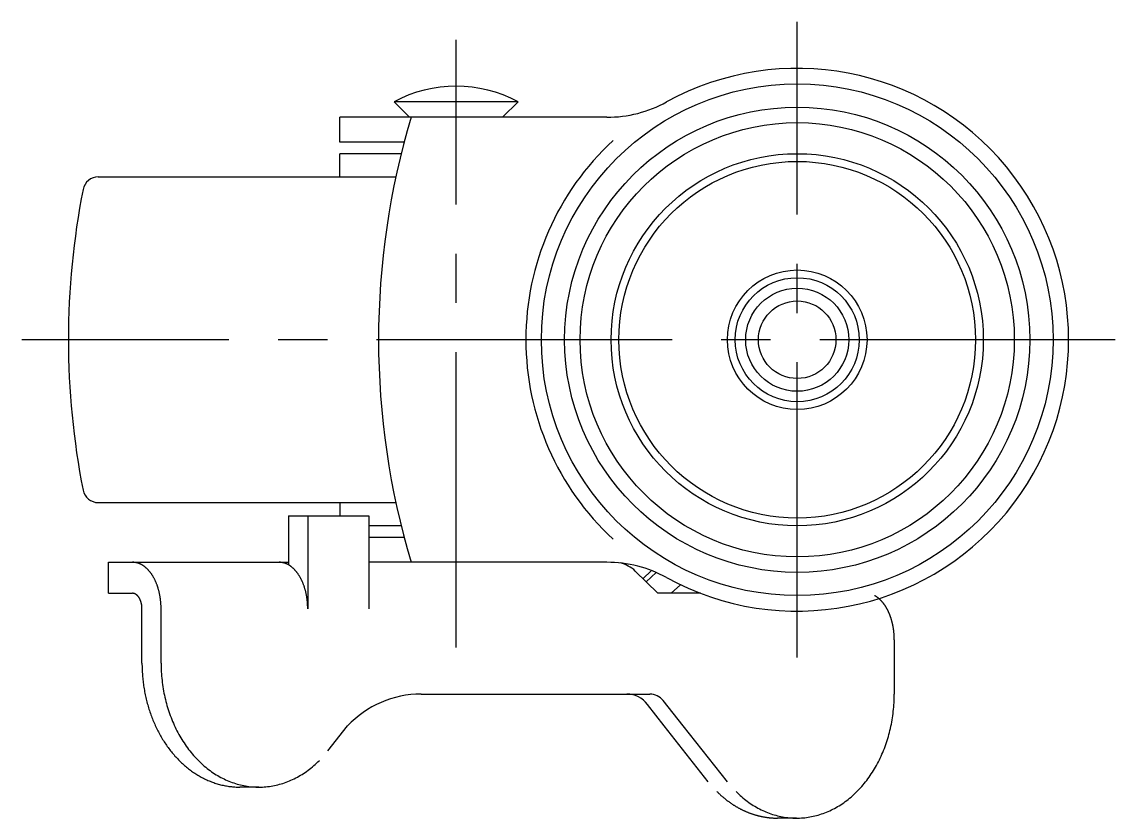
# Model space of a CAD drawing. Extents: x 720 to 898, y 279 to 458.
# Drawn here: x 827.7 to 898.2, y 406.8 to 458.2 of the extents above; entities that cross this region are included whole.
import ezdxf

# ---------------------------------------------------------------- set-up
doc = ezdxf.new("R2010")
doc.units = 0
doc.linetypes.add('CENTER2', pattern=[28.575, 19.05, -3.175, 3.175, -3.175])
doc.layers.get('0').update_dxf_attribs({"linetype": 'CONTINUOUS'})
doc.layers.add('CENTER', color=1, linetype='CENTER2')

msp = doc.modelspace()

# ---------------------------------------------------------------- linework, layer by layer
at = {"color": 7, "linetype": 'CONTINUOUS'}
for p, q in [((859.749, 453.043), (851.749, 453.043)), ((852.749, 452.043), (851.749, 453.043)), ((858.749, 452.043), (859.749, 453.043)), ((859.75, 453.045), (859.753, 453.041)), ((859.753, 453.041), (859.75, 453.038)), ((865.472, 452.043), (848.249, 452.043)), ((848.249, 450.443), (848.249, 452.043)), ((852.402, 450.443), (848.249, 450.443)), ((852.211, 449.693), (848.249, 449.693)), ((848.249, 448.193), (848.249, 449.693)), ((832.679, 448.193), (851.864, 448.193)), ((832.679, 427.193), (851.864, 427.193)), ((848.249, 427.193), (848.249, 426.343)), ((844.951, 426.343), (850.123, 426.343)), ((844.951, 426.343), (844.951, 423.172)), ((846.183, 426.343), (846.183, 420.343)), ((850.123, 426.343), (850.123, 420.343)), ((852.211, 425.693), (850.123, 425.693)), ((852.402, 424.943), (850.123, 424.943)), ((833.34, 423.343), (844.951, 423.343)), ((833.34, 421.343), (833.34, 423.343)), ((865.472, 423.343), (850.123, 423.343)), ((868.764, 421.343), (867.305, 422.772)), ((867.803, 422.285), (868.356, 422.805)), ((868.007, 422.084), (868.647, 422.686)), ((869.629, 421.343), (870.218, 421.897)), ((833.34, 421.343), (834.88, 421.343)), ((871.51, 421.343), (868.764, 421.343)), ((835.495, 416.843), (835.495, 420.343)), ((836.727, 416.843), (836.727, 420.343)), ((884.007, 418.343), (884.007, 414.843)), ((853.497, 414.843), (868.239, 414.843)), ((869.172, 412.793), (868.102, 414.181)), ((870.403, 412.793), (869.1, 414.429)), ((847.488, 411.186), (848.754, 412.793)), ((872.014, 409.186), (869.172, 412.793)), ((873.245, 409.186), (870.403, 412.793)), ((843.031, 408.843), (841.799, 408.843)), ((877.703, 406.843), (876.472, 406.843))]:
    msp.add_line(p, q, dxfattribs=at)
for points in [[(836.727, 420.343, 0), (836.726, 420.38, 0), (836.726, 420.417, 0), (836.725, 420.454, 0), (836.724, 420.49, 0), (836.723, 420.527, 0), (836.722, 420.564, 0), (836.72, 420.601, 0), (836.718, 420.637, 0), (836.715, 420.674, 0), (836.713, 420.71, 0), (836.71, 420.747, 0), (836.707, 420.783, 0), (836.703, 420.82, 0), (836.699, 420.856, 0), (836.695, 420.892, 0), (836.691, 420.928, 0), (836.686, 420.965, 0), (836.682, 421, 0), (836.677, 421.036, 0), (836.671, 421.072, 0), (836.666, 421.108, 0), (836.66, 421.143, 0), (836.653, 421.179, 0), (836.647, 421.214, 0), (836.64, 421.249, 0), (836.633, 421.284, 0), (836.626, 421.319, 0), (836.619, 421.354, 0), (836.611, 421.388, 0), (836.603, 421.423, 0), (836.594, 421.457, 0), (836.586, 421.491, 0), (836.577, 421.525, 0), (836.568, 421.559, 0), (836.559, 421.592, 0), (836.549, 421.626, 0), (836.539, 421.659, 0), (836.529, 421.692, 0), (836.519, 421.725, 0), (836.508, 421.757, 0), (836.498, 421.79, 0), (836.487, 421.822, 0), (836.475, 421.854, 0), (836.464, 421.886, 0), (836.452, 421.917, 0), (836.44, 421.948, 0), (836.428, 421.979, 0), (836.415, 422.01, 0), (836.403, 422.04, 0), (836.39, 422.071, 0), (836.376, 422.101, 0), (836.363, 422.13, 0), (836.349, 422.16, 0), (836.336, 422.189, 0), (836.322, 422.218, 0), (836.307, 422.246, 0), (836.293, 422.275, 0), (836.278, 422.303, 0), (836.263, 422.33, 0), (836.248, 422.358, 0), (836.233, 422.385, 0), (836.217, 422.412, 0), (836.202, 422.438, 0), (836.186, 422.465, 0), (836.169, 422.49, 0), (836.153, 422.516, 0), (836.137, 422.541, 0), (836.12, 422.566, 0), (836.103, 422.591, 0), (836.086, 422.615, 0), (836.069, 422.639, 0), (836.051, 422.662, 0), (836.034, 422.685, 0), (836.016, 422.708, 0), (835.998, 422.731, 0), (835.98, 422.753, 0), (835.962, 422.775, 0), (835.943, 422.796, 0), (835.924, 422.817, 0), (835.906, 422.838, 0), (835.887, 422.858, 0), (835.868, 422.878, 0), (835.848, 422.897, 0), (835.829, 422.916, 0), (835.81, 422.935, 0), (835.79, 422.953, 0), (835.77, 422.971, 0), (835.75, 422.989, 0), (835.73, 423.006, 0), (835.71, 423.023, 0), (835.69, 423.039, 0), (835.669, 423.055, 0), (835.649, 423.071, 0), (835.628, 423.086, 0), (835.607, 423.101, 0), (835.586, 423.115, 0), (835.565, 423.129, 0), (835.544, 423.142, 0), (835.523, 423.155, 0), (835.502, 423.168, 0), (835.48, 423.18, 0), (835.459, 423.192, 0), (835.437, 423.203, 0), (835.416, 423.214, 0), (835.394, 423.224, 0), (835.372, 423.235, 0), (835.35, 423.244, 0), (835.328, 423.253, 0), (835.306, 423.262, 0), (835.284, 423.27, 0), (835.262, 423.278, 0), (835.24, 423.286, 0), (835.218, 423.293, 0), (835.195, 423.299, 0), (835.173, 423.305, 0), (835.151, 423.311, 0), (835.128, 423.316, 0), (835.106, 423.321, 0), (835.083, 423.325, 0), (835.061, 423.329, 0), (835.038, 423.332, 0), (835.015, 423.335, 0), (834.993, 423.338, 0), (834.97, 423.34, 0), (834.948, 423.341, 0), (834.925, 423.342, 0), (834.902, 423.343, 0), (834.88, 423.343, 0)], [(846.183, 420.343, 0), (846.183, 420.38, 0), (846.182, 420.417, 0), (846.181, 420.454, 0), (846.18, 420.49, 0), (846.179, 420.527, 0), (846.178, 420.564, 0), (846.176, 420.601, 0), (846.174, 420.637, 0), (846.171, 420.674, 0), (846.169, 420.71, 0), (846.166, 420.747, 0), (846.163, 420.783, 0), (846.159, 420.82, 0), (846.155, 420.856, 0), (846.151, 420.892, 0), (846.147, 420.928, 0), (846.143, 420.965, 0), (846.138, 421, 0), (846.133, 421.036, 0), (846.127, 421.072, 0), (846.122, 421.108, 0), (846.116, 421.143, 0), (846.11, 421.179, 0), (846.103, 421.214, 0), (846.096, 421.249, 0), (846.089, 421.284, 0), (846.082, 421.319, 0), (846.075, 421.354, 0), (846.067, 421.388, 0), (846.059, 421.423, 0), (846.051, 421.457, 0), (846.042, 421.491, 0), (846.033, 421.525, 0), (846.024, 421.559, 0), (846.015, 421.592, 0), (846.005, 421.626, 0), (845.996, 421.659, 0), (845.985, 421.692, 0), (845.975, 421.725, 0), (845.965, 421.757, 0), (845.954, 421.79, 0), (845.943, 421.822, 0), (845.931, 421.854, 0), (845.92, 421.886, 0), (845.908, 421.917, 0), (845.896, 421.948, 0), (845.884, 421.979, 0), (845.871, 422.01, 0), (845.859, 422.04, 0), (845.846, 422.071, 0), (845.833, 422.101, 0), (845.819, 422.13, 0), (845.806, 422.16, 0), (845.792, 422.189, 0), (845.778, 422.218, 0), (845.763, 422.246, 0), (845.749, 422.275, 0), (845.734, 422.303, 0), (845.719, 422.33, 0), (845.704, 422.358, 0), (845.689, 422.385, 0), (845.673, 422.412, 0), (845.658, 422.438, 0), (845.642, 422.465, 0), (845.626, 422.49, 0), (845.609, 422.516, 0), (845.593, 422.541, 0), (845.576, 422.566, 0), (845.559, 422.591, 0), (845.542, 422.615, 0), (845.525, 422.639, 0), (845.507, 422.662, 0), (845.49, 422.685, 0), (845.472, 422.708, 0), (845.454, 422.731, 0), (845.436, 422.753, 0), (845.418, 422.775, 0), (845.399, 422.796, 0), (845.381, 422.817, 0), (845.362, 422.838, 0), (845.343, 422.858, 0), (845.324, 422.878, 0), (845.305, 422.897, 0), (845.285, 422.916, 0), (845.266, 422.935, 0), (845.246, 422.953, 0), (845.226, 422.971, 0), (845.206, 422.989, 0), (845.186, 423.006, 0), (845.166, 423.023, 0), (845.146, 423.039, 0), (845.125, 423.055, 0), (845.105, 423.071, 0), (845.084, 423.086, 0), (845.063, 423.101, 0), (845.042, 423.115, 0), (845.022, 423.129, 0), (845, 423.142, 0), (844.979, 423.155, 0), (844.958, 423.168, 0), (844.937, 423.18, 0), (844.915, 423.192, 0), (844.893, 423.203, 0), (844.872, 423.214, 0), (844.85, 423.224, 0), (844.828, 423.235, 0), (844.806, 423.244, 0), (844.784, 423.253, 0), (844.762, 423.262, 0), (844.74, 423.27, 0), (844.718, 423.278, 0), (844.696, 423.286, 0), (844.674, 423.293, 0), (844.651, 423.299, 0), (844.629, 423.305, 0), (844.607, 423.311, 0), (844.584, 423.316, 0), (844.562, 423.321, 0), (844.539, 423.325, 0), (844.517, 423.329, 0), (844.494, 423.332, 0), (844.472, 423.335, 0), (844.449, 423.338, 0), (844.426, 423.34, 0), (844.404, 423.341, 0), (844.381, 423.342, 0), (844.358, 423.343, 0), (844.336, 423.343, 0)], [(835.495, 420.343, 0), (835.495, 420.355, 0), (835.495, 420.368, 0), (835.495, 420.38, 0), (835.494, 420.392, 0), (835.494, 420.405, 0), (835.494, 420.417, 0), (835.493, 420.429, 0), (835.492, 420.441, 0), (835.491, 420.453, 0), (835.491, 420.466, 0), (835.49, 420.478, 0), (835.489, 420.49, 0), (835.487, 420.502, 0), (835.486, 420.514, 0), (835.485, 420.526, 0), (835.483, 420.538, 0), (835.482, 420.55, 0), (835.48, 420.562, 0), (835.479, 420.574, 0), (835.477, 420.586, 0), (835.475, 420.598, 0), (835.473, 420.61, 0), (835.471, 420.622, 0), (835.469, 420.633, 0), (835.466, 420.645, 0), (835.464, 420.657, 0), (835.462, 420.669, 0), (835.459, 420.68, 0), (835.457, 420.692, 0), (835.454, 420.703, 0), (835.451, 420.715, 0), (835.448, 420.726, 0), (835.445, 420.737, 0), (835.442, 420.748, 0), (835.439, 420.76, 0), (835.436, 420.771, 0), (835.433, 420.782, 0), (835.429, 420.793, 0), (835.426, 420.804, 0), (835.423, 420.815, 0), (835.419, 420.825, 0), (835.415, 420.836, 0), (835.411, 420.847, 0), (835.408, 420.857, 0), (835.404, 420.868, 0), (835.4, 420.878, 0), (835.396, 420.889, 0), (835.391, 420.899, 0), (835.387, 420.909, 0), (835.383, 420.919, 0), (835.379, 420.929, 0), (835.374, 420.939, 0), (835.37, 420.949, 0), (835.365, 420.958, 0), (835.36, 420.968, 0), (835.355, 420.978, 0), (835.351, 420.987, 0), (835.346, 420.996, 0), (835.341, 421.006, 0), (835.336, 421.015, 0), (835.331, 421.024, 0), (835.325, 421.033, 0), (835.32, 421.042, 0), (835.315, 421.05, 0), (835.31, 421.059, 0), (835.304, 421.067, 0), (835.299, 421.076, 0), (835.293, 421.084, 0), (835.287, 421.092, 0), (835.282, 421.1, 0), (835.276, 421.108, 0), (835.27, 421.116, 0), (835.264, 421.124, 0), (835.258, 421.132, 0), (835.252, 421.139, 0), (835.246, 421.146, 0), (835.24, 421.154, 0), (835.234, 421.161, 0), (835.228, 421.168, 0), (835.222, 421.175, 0), (835.215, 421.181, 0), (835.209, 421.188, 0), (835.203, 421.195, 0), (835.196, 421.201, 0), (835.19, 421.207, 0), (835.183, 421.213, 0), (835.176, 421.219, 0), (835.17, 421.225, 0), (835.163, 421.231, 0), (835.156, 421.236, 0), (835.15, 421.242, 0), (835.143, 421.247, 0), (835.136, 421.252, 0), (835.129, 421.257, 0), (835.122, 421.262, 0), (835.115, 421.267, 0), (835.108, 421.272, 0), (835.101, 421.276, 0), (835.094, 421.281, 0), (835.087, 421.285, 0), (835.08, 421.289, 0), (835.073, 421.293, 0), (835.065, 421.297, 0), (835.058, 421.3, 0), (835.051, 421.304, 0), (835.044, 421.307, 0), (835.036, 421.31, 0), (835.029, 421.313, 0), (835.022, 421.316, 0), (835.014, 421.319, 0), (835.007, 421.322, 0), (835, 421.324, 0), (834.992, 421.326, 0), (834.985, 421.328, 0), (834.977, 421.33, 0), (834.97, 421.332, 0), (834.962, 421.334, 0), (834.955, 421.336, 0), (834.947, 421.337, 0), (834.94, 421.338, 0), (834.932, 421.34, 0), (834.925, 421.34, 0), (834.917, 421.341, 0), (834.91, 421.342, 0), (834.902, 421.343, 0), (834.895, 421.343, 0), (834.887, 421.343, 0), (834.88, 421.343, 0)], [(884.007, 418.343, 0), (884.007, 418.373, 0), (884.007, 418.402, 0), (884.006, 418.432, 0), (884.006, 418.461, 0), (884.005, 418.491, 0), (884.004, 418.52, 0), (884.003, 418.55, 0), (884.001, 418.579, 0), (884, 418.609, 0), (883.998, 418.638, 0), (883.996, 418.668, 0), (883.994, 418.697, 0), (883.992, 418.726, 0), (883.99, 418.755, 0), (883.987, 418.785, 0), (883.984, 418.814, 0), (883.981, 418.843, 0), (883.978, 418.872, 0), (883.975, 418.901, 0), (883.971, 418.93, 0), (883.968, 418.959, 0), (883.964, 418.988, 0), (883.96, 419.017, 0), (883.956, 419.046, 0), (883.952, 419.074, 0), (883.947, 419.103, 0), (883.942, 419.131, 0), (883.937, 419.16, 0), (883.932, 419.188, 0), (883.927, 419.217, 0), (883.922, 419.245, 0), (883.916, 419.273, 0), (883.911, 419.301, 0), (883.905, 419.329, 0), (883.899, 419.357, 0), (883.892, 419.385, 0), (883.886, 419.412, 0), (883.879, 419.44, 0), (883.873, 419.467, 0), (883.866, 419.495, 0), (883.859, 419.522, 0), (883.851, 419.549, 0), (883.844, 419.576, 0), (883.837, 419.603, 0), (883.829, 419.629, 0), (883.821, 419.656, 0), (883.813, 419.683, 0), (883.805, 419.709, 0), (883.796, 419.735, 0), (883.788, 419.761, 0), (883.779, 419.787, 0), (883.77, 419.813, 0), (883.761, 419.839, 0), (883.752, 419.864, 0), (883.743, 419.89, 0), (883.733, 419.915, 0), (883.724, 419.94, 0), (883.714, 419.965, 0), (883.704, 419.99, 0), (883.694, 420.014, 0), (883.684, 420.039, 0), (883.674, 420.063, 0), (883.663, 420.087, 0), (883.652, 420.111, 0), (883.642, 420.135, 0), (883.631, 420.158, 0), (883.62, 420.182, 0), (883.608, 420.205, 0), (883.597, 420.228, 0), (883.586, 420.251, 0), (883.574, 420.274, 0), (883.562, 420.296, 0), (883.55, 420.319, 0), (883.538, 420.341, 0), (883.526, 420.363, 0), (883.514, 420.385, 0), (883.501, 420.406, 0), (883.489, 420.427, 0), (883.476, 420.449, 0), (883.463, 420.469, 0), (883.45, 420.49, 0), (883.437, 420.511, 0), (883.424, 420.531, 0), (883.411, 420.551, 0), (883.397, 420.571, 0), (883.384, 420.591, 0), (883.37, 420.61, 0), (883.356, 420.629, 0), (883.342, 420.648, 0), (883.328, 420.667, 0), (883.314, 420.686, 0), (883.3, 420.704, 0), (883.285, 420.722, 0), (883.271, 420.74, 0), (883.256, 420.758, 0), (883.242, 420.775, 0), (883.227, 420.792, 0), (883.212, 420.809, 0), (883.197, 420.826, 0), (883.182, 420.842, 0), (883.167, 420.859, 0), (883.151, 420.875, 0), (883.136, 420.89, 0), (883.12, 420.906, 0), (883.105, 420.921, 0), (883.089, 420.936, 0), (883.073, 420.951, 0), (883.058, 420.965, 0), (883.042, 420.98, 0), (883.026, 420.994, 0), (883.009, 421.007, 0), (882.993, 421.021, 0), (882.977, 421.034, 0), (882.961, 421.047, 0), (882.944, 421.059, 0), (882.928, 421.072, 0), (882.911, 421.084, 0), (882.895, 421.096, 0), (882.878, 421.108, 0), (882.861, 421.119, 0), (882.844, 421.13, 0), (882.827, 421.141, 0), (882.81, 421.151, 0), (882.793, 421.162, 0), (882.776, 421.172, 0), (882.759, 421.181, 0), (882.742, 421.191, 0), (882.724, 421.2, 0)], [(835.495, 416.843, 0), (835.496, 416.745, 0), (835.497, 416.647, 0), (835.499, 416.549, 0), (835.503, 416.451, 0), (835.507, 416.353, 0), (835.512, 416.255, 0), (835.518, 416.157, 0), (835.526, 416.059, 0), (835.534, 415.961, 0), (835.543, 415.864, 0), (835.553, 415.767, 0), (835.563, 415.669, 0), (835.575, 415.572, 0), (835.588, 415.476, 0), (835.602, 415.379, 0), (835.616, 415.282, 0), (835.632, 415.186, 0), (835.648, 415.09, 0), (835.666, 414.995, 0), (835.684, 414.899, 0), (835.703, 414.804, 0), (835.724, 414.709, 0), (835.745, 414.615, 0), (835.767, 414.521, 0), (835.79, 414.427, 0), (835.813, 414.334, 0), (835.838, 414.241, 0), (835.864, 414.148, 0), (835.89, 414.056, 0), (835.918, 413.964, 0), (835.946, 413.873, 0), (835.975, 413.782, 0), (836.005, 413.691, 0), (836.036, 413.601, 0), (836.068, 413.512, 0), (836.1, 413.423, 0), (836.134, 413.334, 0), (836.168, 413.246, 0), (836.204, 413.159, 0), (836.24, 413.072, 0), (836.276, 412.986, 0), (836.314, 412.9, 0), (836.353, 412.815, 0), (836.392, 412.73, 0), (836.432, 412.646, 0), (836.473, 412.563, 0), (836.515, 412.481, 0), (836.558, 412.399, 0), (836.601, 412.317, 0), (836.645, 412.237, 0), (836.69, 412.157, 0), (836.736, 412.078, 0), (836.782, 411.999, 0), (836.829, 411.921, 0), (836.877, 411.844, 0), (836.926, 411.768, 0), (836.976, 411.693, 0), (837.026, 411.618, 0), (837.077, 411.544, 0), (837.128, 411.471, 0), (837.181, 411.398, 0), (837.234, 411.327, 0), (837.287, 411.256, 0), (837.342, 411.186, 0), (837.397, 411.117, 0), (837.452, 411.049, 0), (837.509, 410.982, 0), (837.566, 410.916, 0), (837.623, 410.85, 0), (837.682, 410.786, 0), (837.741, 410.722, 0), (837.8, 410.659, 0), (837.86, 410.597, 0), (837.921, 410.536, 0), (837.982, 410.477, 0), (838.044, 410.418, 0), (838.106, 410.36, 0), (838.169, 410.303, 0), (838.233, 410.246, 0), (838.297, 410.191, 0), (838.362, 410.137, 0), (838.427, 410.084, 0), (838.492, 410.032, 0), (838.558, 409.981, 0), (838.625, 409.931, 0), (838.692, 409.882, 0), (838.76, 409.835, 0), (838.828, 409.788, 0), (838.896, 409.742, 0), (838.965, 409.697, 0), (839.034, 409.654, 0), (839.104, 409.611, 0), (839.174, 409.57, 0), (839.245, 409.53, 0), (839.316, 409.49, 0), (839.387, 409.452, 0), (839.458, 409.415, 0), (839.53, 409.379, 0), (839.603, 409.344, 0), (839.676, 409.311, 0), (839.749, 409.278, 0), (839.822, 409.247, 0), (839.895, 409.217, 0), (839.969, 409.188, 0), (840.043, 409.16, 0), (840.118, 409.133, 0), (840.193, 409.107, 0), (840.268, 409.083, 0), (840.343, 409.06, 0), (840.418, 409.038, 0), (840.494, 409.017, 0), (840.569, 408.997, 0), (840.645, 408.978, 0), (840.722, 408.961, 0), (840.798, 408.945, 0), (840.874, 408.93, 0), (840.951, 408.916, 0), (841.028, 408.903, 0), (841.104, 408.892, 0), (841.181, 408.882, 0), (841.258, 408.873, 0), (841.336, 408.865, 0), (841.413, 408.858, 0), (841.49, 408.853, 0), (841.567, 408.849, 0), (841.645, 408.846, 0), (841.722, 408.844, 0), (841.799, 408.843, 0)], [(836.727, 416.843, 0), (836.728, 416.703, 0), (836.73, 416.563, 0), (836.735, 416.424, 0), (836.742, 416.284, 0), (836.751, 416.145, 0), (836.761, 416.005, 0), (836.774, 415.866, 0), (836.788, 415.728, 0), (836.804, 415.589, 0), (836.823, 415.451, 0), (836.843, 415.314, 0), (836.865, 415.177, 0), (836.889, 415.04, 0), (836.914, 414.904, 0), (836.942, 414.769, 0), (836.972, 414.634, 0), (837.003, 414.5, 0), (837.036, 414.367, 0), (837.071, 414.234, 0), (837.108, 414.102, 0), (837.147, 413.971, 0), (837.187, 413.841, 0), (837.23, 413.712, 0), (837.274, 413.584, 0), (837.319, 413.456, 0), (837.367, 413.33, 0), (837.416, 413.205, 0), (837.467, 413.081, 0), (837.52, 412.958, 0), (837.574, 412.836, 0), (837.63, 412.716, 0), (837.688, 412.597, 0), (837.747, 412.479, 0), (837.808, 412.362, 0), (837.871, 412.247, 0), (837.935, 412.133, 0), (838.001, 412.021, 0), (838.068, 411.91, 0), (838.136, 411.801, 0), (838.207, 411.693, 0), (838.278, 411.587, 0), (838.352, 411.482, 0), (838.426, 411.379, 0), (838.502, 411.278, 0), (838.579, 411.178, 0), (838.658, 411.08, 0), (838.738, 410.984, 0), (838.82, 410.89, 0), (838.902, 410.797, 0), (838.986, 410.706, 0), (839.071, 410.618, 0), (839.158, 410.531, 0), (839.245, 410.446, 0), (839.334, 410.363, 0), (839.424, 410.282, 0), (839.515, 410.203, 0), (839.607, 410.126, 0), (839.7, 410.051, 0), (839.794, 409.978, 0), (839.889, 409.907, 0), (839.985, 409.839, 0), (840.082, 409.772, 0), (840.18, 409.708, 0), (840.279, 409.646, 0), (840.378, 409.586, 0), (840.479, 409.528, 0), (840.58, 409.472, 0), (840.682, 409.419, 0), (840.785, 409.368, 0), (840.888, 409.319, 0), (840.992, 409.273, 0), (841.097, 409.229, 0), (841.202, 409.187, 0), (841.308, 409.148, 0), (841.414, 409.111, 0), (841.521, 409.076, 0), (841.628, 409.044, 0), (841.736, 409.014, 0), (841.844, 408.986, 0), (841.952, 408.961, 0), (842.061, 408.938, 0), (842.17, 408.918, 0), (842.279, 408.9, 0), (842.389, 408.885, 0), (842.499, 408.872, 0), (842.608, 408.861, 0), (842.719, 408.853, 0), (842.829, 408.847, 0), (842.939, 408.844, 0), (843.049, 408.843, 0), (843.159, 408.845, 0), (843.269, 408.849, 0), (843.38, 408.855, 0), (843.49, 408.864, 0), (843.599, 408.876, 0), (843.709, 408.89, 0), (843.819, 408.906, 0), (843.928, 408.925, 0), (844.037, 408.946, 0), (844.146, 408.969, 0), (844.254, 408.995, 0), (844.362, 409.024, 0), (844.469, 409.054, 0), (844.576, 409.087, 0), (844.683, 409.123, 0), (844.789, 409.161, 0), (844.895, 409.201, 0), (845, 409.243, 0), (845.104, 409.288, 0), (845.208, 409.335, 0), (845.311, 409.385, 0), (845.413, 409.437, 0), (845.515, 409.491, 0), (845.616, 409.547, 0), (845.716, 409.605, 0), (845.816, 409.666, 0), (845.914, 409.729, 0), (846.012, 409.794, 0), (846.108, 409.861, 0), (846.204, 409.931, 0), (846.299, 410.002, 0), (846.392, 410.076, 0), (846.485, 410.151, 0), (846.577, 410.229, 0), (846.667, 410.309, 0), (846.757, 410.39, 0), (846.845, 410.474, 0), (846.932, 410.56, 0)], [(873.801, 408.56, 0), (873.888, 408.474, 0), (873.977, 408.39, 0), (874.066, 408.309, 0), (874.157, 408.229, 0), (874.249, 408.151, 0), (874.341, 408.076, 0), (874.435, 408.002, 0), (874.53, 407.931, 0), (874.626, 407.861, 0), (874.722, 407.794, 0), (874.82, 407.729, 0), (874.918, 407.666, 0), (875.018, 407.605, 0), (875.118, 407.547, 0), (875.219, 407.491, 0), (875.32, 407.437, 0), (875.423, 407.385, 0), (875.526, 407.335, 0), (875.63, 407.288, 0), (875.734, 407.243, 0), (875.839, 407.201, 0), (875.945, 407.161, 0), (876.051, 407.123, 0), (876.157, 407.087, 0), (876.264, 407.054, 0), (876.372, 407.024, 0), (876.48, 406.995, 0), (876.588, 406.969, 0), (876.697, 406.946, 0), (876.806, 406.925, 0), (876.915, 406.906, 0), (877.025, 406.89, 0), (877.134, 406.876, 0), (877.244, 406.864, 0), (877.354, 406.855, 0), (877.464, 406.849, 0), (877.574, 406.845, 0), (877.685, 406.843, 0), (877.795, 406.844, 0), (877.905, 406.847, 0), (878.015, 406.853, 0), (878.125, 406.861, 0), (878.235, 406.872, 0), (878.345, 406.885, 0), (878.454, 406.9, 0), (878.564, 406.918, 0), (878.673, 406.938, 0), (878.782, 406.961, 0), (878.89, 406.986, 0), (878.998, 407.014, 0), (879.106, 407.044, 0), (879.213, 407.076, 0), (879.32, 407.111, 0), (879.426, 407.148, 0), (879.532, 407.187, 0), (879.637, 407.229, 0), (879.742, 407.273, 0), (879.846, 407.319, 0), (879.949, 407.368, 0), (880.052, 407.419, 0), (880.154, 407.472, 0), (880.255, 407.528, 0), (880.355, 407.586, 0), (880.455, 407.646, 0), (880.554, 407.708, 0), (880.651, 407.772, 0), (880.748, 407.839, 0), (880.844, 407.907, 0), (880.94, 407.978, 0), (881.034, 408.051, 0), (881.127, 408.126, 0), (881.219, 408.203, 0), (881.31, 408.282, 0), (881.4, 408.363, 0), (881.488, 408.446, 0), (881.576, 408.531, 0), (881.662, 408.618, 0), (881.747, 408.706, 0), (881.831, 408.797, 0), (881.914, 408.89, 0), (881.995, 408.984, 0), (882.076, 409.08, 0), (882.154, 409.178, 0), (882.232, 409.278, 0), (882.308, 409.379, 0), (882.382, 409.482, 0), (882.455, 409.587, 0), (882.527, 409.693, 0), (882.597, 409.801, 0), (882.666, 409.91, 0), (882.733, 410.021, 0), (882.799, 410.133, 0), (882.863, 410.247, 0), (882.926, 410.362, 0), (882.986, 410.479, 0), (883.046, 410.597, 0), (883.103, 410.716, 0), (883.16, 410.836, 0), (883.214, 410.958, 0), (883.267, 411.081, 0), (883.318, 411.205, 0), (883.367, 411.33, 0), (883.414, 411.456, 0), (883.46, 411.584, 0), (883.504, 411.712, 0), (883.546, 411.841, 0), (883.587, 411.971, 0), (883.626, 412.102, 0), (883.662, 412.234, 0), (883.698, 412.367, 0), (883.731, 412.5, 0), (883.762, 412.634, 0), (883.792, 412.769, 0), (883.819, 412.904, 0), (883.845, 413.04, 0), (883.869, 413.177, 0), (883.891, 413.314, 0), (883.911, 413.451, 0), (883.929, 413.589, 0), (883.946, 413.728, 0), (883.96, 413.866, 0), (883.973, 414.005, 0), (883.983, 414.145, 0), (883.992, 414.284, 0), (883.999, 414.424, 0), (884.003, 414.563, 0), (884.006, 414.703, 0), (884.007, 414.843, 0)], [(872.57, 408.56, 0), (872.596, 408.534, 0), (872.622, 408.508, 0), (872.648, 408.483, 0), (872.674, 408.458, 0), (872.7, 408.433, 0), (872.727, 408.408, 0), (872.753, 408.383, 0), (872.78, 408.359, 0), (872.807, 408.334, 0), (872.833, 408.31, 0), (872.86, 408.286, 0), (872.887, 408.262, 0), (872.914, 408.239, 0), (872.941, 408.215, 0), (872.969, 408.192, 0), (872.996, 408.169, 0), (873.024, 408.146, 0), (873.051, 408.123, 0), (873.079, 408.101, 0), (873.107, 408.078, 0), (873.134, 408.056, 0), (873.162, 408.034, 0), (873.19, 408.012, 0), (873.218, 407.991, 0), (873.247, 407.969, 0), (873.275, 407.948, 0), (873.303, 407.927, 0), (873.332, 407.906, 0), (873.36, 407.886, 0), (873.389, 407.865, 0), (873.418, 407.845, 0), (873.446, 407.825, 0), (873.475, 407.805, 0), (873.504, 407.785, 0), (873.533, 407.765, 0), (873.562, 407.746, 0), (873.592, 407.727, 0), (873.621, 407.708, 0), (873.65, 407.689, 0), (873.68, 407.671, 0), (873.709, 407.652, 0), (873.739, 407.634, 0), (873.768, 407.616, 0), (873.798, 407.598, 0), (873.828, 407.581, 0), (873.858, 407.563, 0), (873.888, 407.546, 0), (873.918, 407.529, 0), (873.948, 407.512, 0), (873.978, 407.496, 0), (874.008, 407.479, 0), (874.039, 407.463, 0), (874.069, 407.447, 0), (874.099, 407.431, 0), (874.13, 407.416, 0), (874.16, 407.4, 0), (874.191, 407.385, 0), (874.222, 407.37, 0), (874.252, 407.355, 0), (874.283, 407.341, 0), (874.314, 407.326, 0), (874.345, 407.312, 0), (874.376, 407.298, 0), (874.407, 407.284, 0), (874.438, 407.271, 0), (874.469, 407.258, 0), (874.5, 407.244, 0), (874.532, 407.231, 0), (874.563, 407.219, 0), (874.594, 407.206, 0), (874.626, 407.194, 0), (874.657, 407.182, 0), (874.689, 407.17, 0), (874.72, 407.158, 0), (874.752, 407.147, 0), (874.783, 407.135, 0), (874.815, 407.124, 0), (874.847, 407.114, 0), (874.879, 407.103, 0), (874.91, 407.092, 0), (874.942, 407.082, 0), (874.974, 407.072, 0), (875.006, 407.062, 0), (875.038, 407.053, 0), (875.07, 407.043, 0), (875.102, 407.034, 0), (875.134, 407.025, 0), (875.167, 407.017, 0), (875.199, 407.008, 0), (875.231, 407, 0), (875.263, 406.992, 0), (875.295, 406.984, 0), (875.328, 406.976, 0), (875.36, 406.969, 0), (875.392, 406.961, 0), (875.425, 406.954, 0), (875.457, 406.947, 0), (875.49, 406.941, 0), (875.522, 406.934, 0), (875.555, 406.928, 0), (875.587, 406.922, 0), (875.62, 406.917, 0), (875.652, 406.911, 0), (875.685, 406.906, 0), (875.718, 406.901, 0), (875.75, 406.896, 0), (875.783, 406.891, 0), (875.816, 406.887, 0), (875.848, 406.882, 0), (875.881, 406.878, 0), (875.914, 406.875, 0), (875.946, 406.871, 0), (875.979, 406.868, 0), (876.012, 406.864, 0), (876.045, 406.862, 0), (876.078, 406.859, 0), (876.11, 406.856, 0), (876.143, 406.854, 0), (876.176, 406.852, 0), (876.209, 406.85, 0), (876.242, 406.849, 0), (876.275, 406.847, 0), (876.307, 406.846, 0), (876.34, 406.845, 0), (876.373, 406.844, 0), (876.406, 406.844, 0), (876.439, 406.843, 0), (876.472, 406.843, 0)]]:
    msp.add_polyline3d(points, dxfattribs=at)
for radius in [16.5, 15, 14, 12, 11.5, 4.5, 4, 2.5]:
    msp.add_circle((877.749, 437.693), radius, dxfattribs=at)
at = {"color": 3, "linetype": 'CONTINUOUS'}
msp.add_circle((877.749, 437.693), 3.324, dxfattribs=at)
at = {"color": 7, "linetype": 'CONTINUOUS'}
for centre, radius, start, end in [((877.749, 437.693), 17.5, 241.2195, 118.7805), ((855.749, 445.543), 8.5, 61.92751, 118.07249), ((865.472, 460.043), 8, 270, 298.7805), ((900.749, 437.693), 50, 163.32157, 196.67844), ((877.749, 437.693), 17.5, 132.75311, 227.24689), ((832.679, 447.193), 1, 90, 168.82084), ((880.749, 437.693), 50, 168.82084, 191.17916), ((832.679, 428.193), 1, 191.17916, 270), ((865.472, 415.343), 8, 61.2195, 90), ((865.906, 421.343), 2, 45.59628, 77.59607), ((853.497, 408.333), 6.51, 90, 136.76055), ((866.755, 413.143), 1.7, 37.63542, 90), ((868.239, 413.743), 1.1, 38.55458, 90)]:
    msp.add_arc(centre, radius, start, end, dxfattribs=at)
at = {"layer": 'CENTER'}
for p, q in [((877.749, 417.193), (877.749, 458.193)), ((855.749, 417.843), (855.749, 457.043)), ((898.249, 437.693), (827.749, 437.693))]:
    msp.add_line(p, q, dxfattribs=at)

doc.saveas('drawing.dxf')
